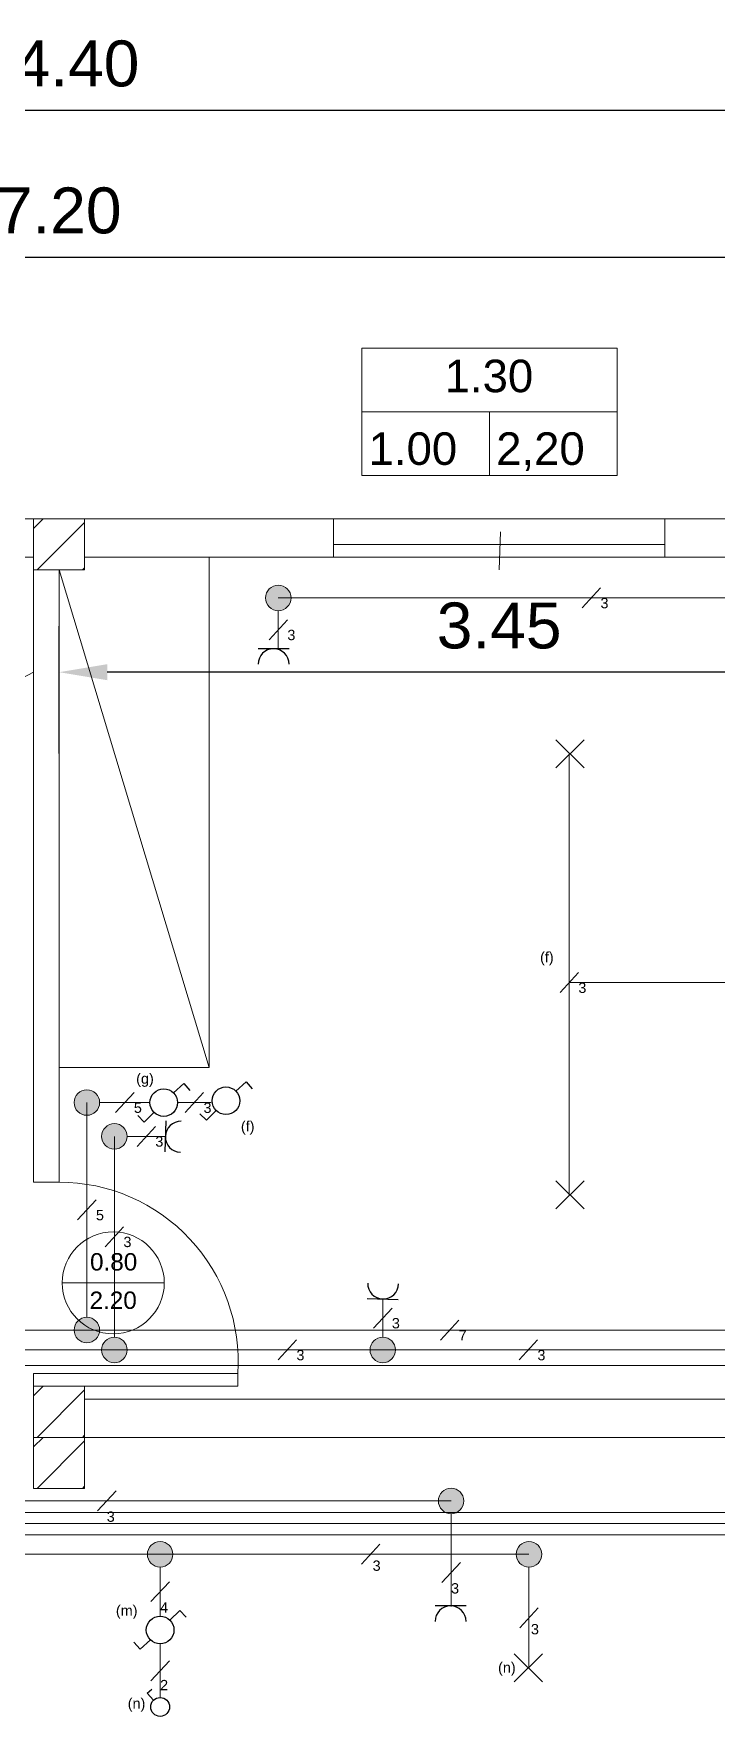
# Model space of a CAD drawing. Header units: metres. Extents: x 66.5 to 84, y 29.6 to 43.2.
# Drawn here: x 75.41 to 78.09, y 36.58 to 43.18 of the extents above; entities that cross this region are included whole.
import ezdxf

# ---------------------------------------------------------------- set-up
doc = ezdxf.new("R2010")
doc.units = ezdxf.units.M
doc.header["$MEASUREMENT"] = 0
for name, color, linetype in [('diastaseis apo para8ira mpalkonoportes', 7, 'Continuous'), ('diastaseis apo portes', 7, 'Continuous'), ('diastaseis toixown', 7, 'Continuous'), ('kolones', 1, 'Continuous'), ('monogrammiko', 7, 'Continuous')]:
    doc.layers.add(name, color=color, linetype=linetype)
for name, color, linetype, plot in [('saloni', 7, 'Continuous', False), ('saloni ka8imerino', 7, 'Continuous', False), ('xol', 7, 'Continuous', False), ('ypnodomatio', 7, 'Continuous', False)]:
    doc.layers.add(name, color=color, linetype=linetype, plot=plot)
doc.styles.get("Standard").update_dxf_attribs({"font": 'arial.ttf'})
doc.dimstyles.get("Standard").update_dxf_attribs({"dimtxt": 0.18, "dimasz": 0.1885, "dimexe": 0.18, "dimexo": 0.0625, "dimgap": 0.09, "dimtad": 1, "dimtih": 1, "dimtoh": 1, "dimzin": 0, "dimdsep": 46, "dimtxsty": 'Standard', "dimcen": 0.09, "dimadec": 0, "dimazin": 0, "dimtfac": 1, "dimtofl": 0, "dimtmove": 0, "dimatfit": 3, "dimfxl": 1, "dimtolj": 1, "dimtzin": 0, "dimarcsym": 0})

# ---------------------------------------------------------------- blocks, each defined once
blk = doc.blocks.new('*D1')
at = {"layer": 'Defpoints', "color": 0, "lineweight": 18, "transparency": 16777216}
for p in [(82.7103, 42.8811), (68.3103, 41.2786), (82.7103, 41.2786)]:
    blk.add_point(p, dxfattribs=at)
at = {"layer": 'diastaseis toixown', "color": 0, "lineweight": -2, "transparency": 16777216}
for p, q in [((68.3103, 41.3411), (68.3103, 43.0611)), ((82.7103, 41.3411), (82.7103, 43.0611)), ((68.4988, 42.8811), (82.5218, 42.8811))]:
    blk.add_line(p, q, dxfattribs=at)
at = {"layer": 'diastaseis toixown', "color": 0, "lineweight": 18, "transparency": 16777216}
for points in [[(68.4988, 42.9125), (68.4988, 42.8496), (68.3103, 42.8811)], [(82.5218, 42.9125), (82.5218, 42.8496), (82.7103, 42.8811)]]:
    blk.add_solid(points, dxfattribs=at)
at = {"layer": 'diastaseis toixown', "color": 0, "lineweight": 18, "transparency": 16777216, "insert": (75.5103, 43.063), "char_height": 0.18, "attachment_point": 5}
blk.add_mtext('\\A1;14.40', dxfattribs=at)
blk = doc.blocks.new('*D3')
at = {"layer": 'Defpoints', "color": 0, "lineweight": 18, "transparency": 16777216}
for p in [(79.1103, 42.305), (71.9103, 41.2786), (79.1103, 41.2786)]:
    blk.add_point(p, dxfattribs=at)
at = {"layer": 'diastaseis toixown', "color": 0, "lineweight": -2, "transparency": 16777216}
for p, q in [((71.9103, 41.3411), (71.9103, 42.485)), ((79.1103, 41.3411), (79.1103, 42.485)), ((72.0988, 42.305), (78.9218, 42.305))]:
    blk.add_line(p, q, dxfattribs=at)
at = {"layer": 'diastaseis toixown', "color": 0, "lineweight": 18, "transparency": 16777216}
for points in [[(72.0988, 42.3364), (72.0988, 42.2736), (71.9103, 42.305)], [(78.9218, 42.3364), (78.9218, 42.2736), (79.1103, 42.305)]]:
    blk.add_solid(points, dxfattribs=at)
at = {"layer": 'diastaseis toixown', "color": 0, "lineweight": 18, "transparency": 16777216, "insert": (75.5103, 42.4869), "char_height": 0.18, "attachment_point": 5}
blk.add_mtext('\\A1;7.20', dxfattribs=at)
blk = doc.blocks.new('*D6')
at = {"layer": 'Defpoints', "color": 0, "lineweight": 18, "transparency": 16777216}
for p in [(75.5103, 40.6779), (75.5103, 40.2964), (78.9603, 40.2964)]:
    blk.add_point(p, dxfattribs=at)
at = {"layer": 'diastaseis toixown', "color": 0, "lineweight": -2, "transparency": 16777216}
for p, q in [((75.5103, 40.3589), (75.5103, 40.8579)), ((78.9603, 40.3589), (78.9603, 40.8579)), ((78.7718, 40.6779), (75.6988, 40.6779))]:
    blk.add_line(p, q, dxfattribs=at)
at = {"layer": 'diastaseis toixown', "color": 0, "lineweight": 18, "transparency": 16777216}
for points in [[(75.6988, 40.7093), (75.6988, 40.6465), (75.5103, 40.6779)], [(78.7718, 40.7093), (78.7718, 40.6465), (78.9603, 40.6779)]]:
    blk.add_solid(points, dxfattribs=at)
at = {"layer": 'diastaseis toixown', "color": 0, "lineweight": 18, "transparency": 16777216, "insert": (77.2353, 40.8599), "char_height": 0.18, "attachment_point": 5}
blk.add_mtext('\\A1;3.45', dxfattribs=at)
blk = doc.blocks.new('reumatodotis me shuko')
at = {"layer": 'monogrammiko', "color": 7, "true_color": 0xffffff}
blk.add_line((1.5, 0), (-1.5, 0), dxfattribs=at)
blk.add_arc((0, -1.5), 1.5, 360, 180, dxfattribs=at)
blk = doc.blocks.new('diakoptis ale-retour monogrammiko')
at = {"layer": 'monogrammiko', "color": 7, "true_color": 0xffffff}
for p, q in [((2.12, 2.12), (4.36, 4.12)), ((4.36, 4.12), (5.69, 2.62)), ((-4.25, -4.24), (-5.66, -2.82)), ((-2.12, -2.12), (-4.25, -4.24))]:
    blk.add_line(p, q, dxfattribs=at)
blk.add_circle((0, 0), 3, dxfattribs=at)
blk = doc.blocks.new('fwta monogrammiko')
at = {"layer": 'monogrammiko', "color": 7, "true_color": 0xffffff}
for p, q in [((-1.43, 1.57), (1.57, -1.43)), ((1.57, 1.57), (-1.43, -1.43))]:
    blk.add_line(p, q, dxfattribs=at)
blk = doc.blocks.new('aplos diakoptis monogramiko')
at = {"layer": 'monogrammiko', "color": 7, "true_color": 0xffffff}
for p, q in [((2.12, 2.12), (4.36, 4.12)), ((4.36, 4.12), (5.69, 2.62))]:
    blk.add_line(p, q, dxfattribs=at)
blk.add_circle((0, 0), 3, dxfattribs=at)

msp = doc.modelspace()

# ---------------------------------------------------------------- hatches: boundary and pattern name
at = {"layer": 'kolones', "lineweight": 18, "true_color": 0xffffff}
h = msp.add_hatch(dxfattribs=at)
h.set_pattern_fill('ANSI31')
h.set_pattern_definition([(45, (-7.6, 4.9), (-0.08838835, 0.08838835), [])])
h.paths.add_polyline_path([(75.4103, 41.2786), (75.4103, 41.0786), (75.6103, 41.0786), (75.6103, 41.2786)])
h = msp.add_hatch(dxfattribs=at)
h.set_pattern_fill('ANSI31')
h.set_pattern_definition([(45, (-7.6, 1.5), (-0.08838835, 0.08838835), [])])
h.paths.add_polyline_path([(75.4103, 37.8786), (75.4103, 37.6786), (75.6103, 37.6786), (75.6103, 37.8786)])
h = msp.add_hatch(dxfattribs=at)
h.set_pattern_fill('ANSI31')
h.set_pattern_definition([(45, (-7.6, 1.3), (-0.08838835, 0.08838835), [])])
h.paths.add_polyline_path([(75.4103, 37.6786), (75.4103, 37.4786), (75.6103, 37.4786), (75.6103, 37.6786)])
at = {"layer": 'xol', "lineweight": 18, "true_color": 0xffffff}
h = msp.add_hatch(color=7, dxfattribs=at)
h.dxf.hatch_style = 1
h.paths.add_polyline_path([(76.9969, 37.4292, 1), (77.0969, 37.4292, 1)])
h = msp.add_hatch(color=7, dxfattribs=at)
h.dxf.hatch_style = 1
h.paths.add_polyline_path([(75.8562, 37.22, 1), (75.9562, 37.22, 1)])
h = msp.add_hatch(color=7, dxfattribs=at)
h.dxf.hatch_style = 1
h.paths.add_polyline_path([(77.3023, 37.22, 1), (77.4023, 37.22, 1)])
at = {"layer": 'ypnodomatio', "lineweight": 18, "true_color": 0xffffff}
h = msp.add_hatch(color=7, dxfattribs=at)
h.dxf.hatch_style = 1
h.paths.add_polyline_path([(76.4195, 40.9691, 1), (76.3195, 40.9691, 1)])
h = msp.add_hatch(color=7, dxfattribs=at)
h.dxf.hatch_style = 1
h.paths.add_polyline_path([(75.6689, 38.9909, 1), (75.5689, 38.9909, 1)])
h = msp.add_hatch(color=7, dxfattribs=at)
h.dxf.hatch_style = 1
h.paths.add_polyline_path([(75.7768, 38.8584, 1), (75.6768, 38.8584, 1)])
h = msp.add_hatch(color=7, dxfattribs=at)
h.dxf.hatch_style = 1
h.paths.add_polyline_path([(75.6689, 38.0991, 1), (75.5689, 38.0991, 1)])
h = msp.add_hatch(color=7, dxfattribs=at)
h.dxf.hatch_style = 1
h.paths.add_polyline_path([(75.7768, 38.0212, 1), (75.6768, 38.0212, 1)])
h = msp.add_hatch(color=7, dxfattribs=at)
h.dxf.hatch_style = 1
h.paths.add_polyline_path([(76.829, 38.0212, 1), (76.729, 38.0212, 1)])

# ---------------------------------------------------------------- linework, layer by layer
at = {"lineweight": 18}
for p, q in [((73.6103, 41.2786), (75.4103, 41.2786)), ((75.6103, 41.2786), (75.4603, 41.2786)), ((75.6103, 41.1286), (75.6103, 41.2786)), ((75.6103, 41.2786), (76.5853, 41.2786)), ((76.5853, 41.1286), (76.5853, 41.2786)), ((76.5853, 41.2786), (77.8853, 41.2786)), ((77.2353, 41.0786), (77.2411, 41.2285)), ((78.8603, 41.2786), (77.8853, 41.2786)), ((77.8853, 41.2786), (77.8853, 41.1286)), ((76.5853, 41.1286), (76.5853, 41.1786)), ((76.5853, 41.1786), (77.8853, 41.1786)), ((73.7103, 41.1286), (75.4103, 41.1286)), ((76.5853, 41.1286), (75.6103, 41.1286)), ((76.0978, 41.1286), (76.0978, 39.1286)), ((77.8853, 41.1286), (76.5853, 41.1286)), ((77.8853, 41.1286), (78.8603, 41.1286)), ((75.4103, 41.0786), (75.4103, 38.6786)), ((75.5103, 38.6786), (75.5103, 41.0786)), ((76.0978, 39.1286), (75.5103, 41.0786)), ((75.4103, 40.6786), (74.5603, 40.2286)), ((76.0978, 39.1286), (75.5103, 39.1286)), ((75.4103, 38.6786), (75.5103, 38.6786)), ((76.2103, 37.9286), (75.4103, 37.9286)), ((75.4103, 37.9286), (75.4103, 37.8786)), ((76.2103, 37.8786), (76.2103, 37.9286)), ((75.4103, 37.8786), (76.2103, 37.8786)), ((75.6103, 37.8786), (75.4603, 37.8786)), ((75.6103, 37.8286), (78.8603, 37.8286)), ((75.6103, 37.6786), (75.4603, 37.6786)), ((78.8603, 37.6786), (75.6103, 37.6786))]:
    msp.add_line(p, q, dxfattribs=at)
msp.add_arc((75.5103, 37.977), 0.7017, 356.05013, 90, dxfattribs=at)
at = {"layer": 'Defpoints', "lineweight": 18}
for p, q in [((77.5606, 40.9299), (77.6332, 41.0082)), ((76.3332, 40.8049), (76.4058, 40.8832)), ((77.4739, 39.4221), (77.5465, 39.5003)), ((75.7313, 38.9518), (75.804, 39.0301)), ((76.0042, 38.9518), (76.0768, 39.0301)), ((75.8155, 38.8193), (75.8881, 38.8975)), ((75.5826, 38.5309), (75.6553, 38.6092)), ((75.6905, 38.4257), (75.7631, 38.5039)), ((76.7426, 38.1071), (76.8153, 38.1853)), ((77.0049, 38.06), (77.0776, 38.1383)), ((76.3686, 37.9821), (76.4413, 38.0603)), ((77.3134, 37.9821), (77.3861, 38.0603)), ((75.6607, 37.3901), (75.7334, 37.4684)), ((76.6952, 37.1809), (76.7679, 37.2592)), ((77.0106, 37.1091), (77.0832, 37.1874)), ((77.3523, 37.17), (77.3523, 36.7722)), ((75.8698, 37.0346), (75.9425, 37.1128)), ((77.3159, 36.932), (77.3886, 37.0102)), ((75.8698, 36.7247), (75.9425, 36.803))]:
    msp.add_line(p, q, dxfattribs=at)
at = {"layer": 'diastaseis apo para8ira mpalkonoportes', "lineweight": 18}
for p, q in [((76.6974, 41.9485), (77.6974, 41.9485)), ((76.6974, 41.4485), (76.6974, 41.9485)), ((77.6974, 41.9485), (77.6974, 41.4485)), ((76.6974, 41.6985), (77.6974, 41.6985)), ((77.1974, 41.6985), (77.1974, 41.4485)), ((77.6974, 41.4485), (76.6974, 41.4485))]:
    msp.add_line(p, q, dxfattribs=at)
at = {"layer": 'diastaseis apo portes', "lineweight": 18}
msp.add_line((75.5224, 38.2841), (75.9224, 38.2841), dxfattribs=at)
msp.add_circle((75.7224, 38.2841), 0.2, dxfattribs=at)
at = {"layer": 'kolones', "lineweight": 18}
for p, q in [((75.4103, 41.0786), (75.4103, 41.2786)), ((75.4103, 41.2786), (75.6103, 41.2786)), ((75.6103, 41.2786), (75.6103, 41.0786)), ((75.6103, 41.0786), (75.4103, 41.0786)), ((75.4103, 37.6786), (75.4103, 37.8786)), ((75.4103, 37.8786), (75.6103, 37.8786)), ((75.6103, 37.8786), (75.6103, 37.6786)), ((75.6103, 37.6786), (75.4103, 37.6786)), ((75.4103, 37.4786), (75.4103, 37.6786)), ((75.4103, 37.6786), (75.6103, 37.6786)), ((75.6103, 37.6786), (75.6103, 37.4786)), ((75.6103, 37.4786), (75.4103, 37.4786))]:
    msp.add_line(p, q, dxfattribs=at)
at = {"layer": 'saloni', "lineweight": 18}
for p, q in [((74.146, 37.3841), (79.1858, 37.3841)), ((74.1825, 37.3408), (79.2581, 37.3408)), ((74.2187, 37.2961), (79.2869, 37.2961))]:
    msp.add_line(p, q, dxfattribs=at)
at = {"layer": 'saloni ka8imerino', "lineweight": 18}
for p, q in [((75.9062, 37.17), (75.9062, 36.9774)), ((75.9062, 36.869), (75.9062, 36.6587))]:
    msp.add_line(p, q, dxfattribs=at)
at = {"layer": 'xol', "lineweight": 18}
for p, q in [((74.3472, 37.4292), (77.0469, 37.4292)), ((77.0469, 37.3792), (77.0469, 37.1483)), ((74.4601, 37.22), (77.3523, 37.22)), ((77.0469, 37.1483), (77.0469, 37.0161))]:
    msp.add_line(p, q, dxfattribs=at)
for centre in [(77.0469, 37.4292), (75.9062, 37.22), (77.3523, 37.22)]:
    msp.add_circle(centre, 0.05, dxfattribs=at)
at = {"layer": 'ypnodomatio', "lineweight": 18}
for p, q in [((78.8243, 40.9691), (76.3695, 40.9691)), ((76.3695, 40.9191), (76.3695, 40.7691)), ((77.5102, 39.4612), (77.5102, 40.3552)), ((78.7112, 39.4612), (77.5102, 39.4612)), ((77.5102, 39.4612), (77.5102, 38.6268)), ((75.6189, 38.1491), (75.6189, 38.9909)), ((75.6689, 38.9909), (75.8663, 38.9909)), ((75.9746, 38.9909), (76.1063, 38.9909)), ((75.7268, 38.0712), (75.7268, 38.8584)), ((75.7768, 38.8584), (75.9268, 38.8584)), ((76.779, 38.0712), (76.779, 38.2212)), ((74.0755, 38.0991), (78.7612, 38.0991)), ((73.9856, 38.0212), (78.8243, 38.0212)), ((74.0308, 37.9606), (78.9114, 37.9606))]:
    msp.add_line(p, q, dxfattribs=at)
for centre in [(76.3695, 40.9691), (75.6189, 38.9909), (75.7268, 38.8584), (75.6189, 38.0991), (75.7268, 38.0212), (76.779, 38.0212)]:
    msp.add_circle(centre, 0.05, dxfattribs=at)

# ---------------------------------------------------------------- block references
at = {"layer": 'monogrammiko'}
for name, p, xscale, yscale, zscale in [('reumatodotis me shuko', (76.351, 40.7699), 0.04043441952029312, 0.04043441952029312, 0.04043441952029312), ('fwta monogrammiko', (77.5102, 40.3552), 0.03684254685733279, 0.03684254685733279, 0.03684254685733279), ('diakoptis ale-retour monogrammiko', (75.9205, 38.9909), 0.01805334813189698, 0.01805334813189698, 0.01805334813189698), ('diakoptis ale-retour monogrammiko', (76.1642, 38.9979), 0.01805334813189698, 0.01805334813189698, 0.01805334813189698), ('fwta monogrammiko', (77.5102, 38.6268), 0.03684254685733279, 0.03684254685733279, 0.03684254685733279), ('reumatodotis me shuko', (77.0449, 37.0176), 0.04043441952029312, 0.04043441952029312, 0.04043441952029312)]:
    msp.add_blockref(name, p, dxfattribs=dict(at, xscale=xscale, yscale=yscale, zscale=zscale))
for name, p, xscale, yscale, zscale, rotation in [('reumatodotis me shuko', (75.9268, 38.8584), 0.04043441952029312, 0.04043441952029312, 0.04043441952029312, 88.45283642845884), ('reumatodotis me shuko', (76.779, 38.2212), 0.04043441952029312, 0.04043441952029312, 0.04043441952029312, 178.4528364284589), ('diakoptis ale-retour monogrammiko', (75.9062, 36.9232), 0.01805334813189698, 0.01805334813189698, 0.01805334813189698, 180), ('fwta monogrammiko', (77.3523, 36.7722), 0.03684254685733279, 0.03684254685733279, 0.03684254685733279, 90), ('aplos diakoptis monogramiko', (75.9062, 36.6218), 0.01230750332296991, 0.01230750332296991, 0.01230750332296991, 90)]:
    msp.add_blockref(name, p, dxfattribs=dict(at, xscale=xscale, yscale=yscale, zscale=zscale, rotation=rotation))

# ---------------------------------------------------------------- texts
at = {"layer": 'Defpoints', "lineweight": 18, "char_height": 0.0405, "attachment_point": 1}
for s, heights, insert in [('3', [0], (77.6325, 40.9691)), ('3', [0], (76.4051, 40.8441)), ('(f)', [0.0531], (77.3957, 39.5812)), ('3', [0], (77.5458, 39.4612)), ('(g)', [0.0531], (75.8122, 39.1051)), ('5', [0], (75.8032, 38.9909)), ('3', [0], (76.0761, 38.9909)), ('(f)', [0.0531], (76.2228, 38.9182)), ('3', [0], (75.8874, 38.8584)), ('5', [0], (75.6545, 38.57)), ('3', [0], (75.7624, 38.4648)), ('3', [0], (76.8146, 38.1462)), ('7', [0], (77.0768, 38.0991)), ('3', [0], (76.4405, 38.0212)), ('3', [0], (77.3853, 38.0212)), ('3', [0], (75.697, 37.3879)), ('3', [0], (76.7392, 37.1958)), ('3', [0], (77.0469, 37.1069)), ('(m)', [0.0531], (75.7327, 37.02)), ('4', [0], (75.9062, 37.0323)), ('3', [0], (77.3599, 36.9469)), ('(n)', [0.0531], (77.231, 36.7966)), ('2', [0], (75.9059, 36.7277)), ('(n)', [0.0531], (75.7791, 36.6559))]:
    msp.add_mtext_dynamic_manual_height_columns(s, width=0.087215, gutter_width=1, heights=heights, dxfattribs=dict(at, insert=insert))
at = {"layer": 'diastaseis apo para8ira mpalkonoportes', "lineweight": 18, "char_height": 0.12764, "attachment_point": 1}
for s, insert in [('1.30', (77.0219, 41.9031)), ('1.00', (76.7238, 41.6182)), ('2,20', (77.2238, 41.6182))]:
    msp.add_mtext_dynamic_manual_height_columns(s, width=0.5, gutter_width=1, heights=[0], dxfattribs=dict(at, insert=insert))
at = {"layer": 'diastaseis apo portes', "lineweight": 18, "char_height": 0.06811, "attachment_point": 1}
for s, insert in [('0.80', (75.6314, 38.4007)), ('2.20', (75.6295, 38.2501))]:
    msp.add_mtext_dynamic_manual_height_columns(s, width=0.190209, gutter_width=1, heights=[0], dxfattribs=dict(at, insert=insert))

# ---------------------------------------------------------------- dimensions: what is measured, and where the dimension line sits
at = {"layer": 'diastaseis toixown', "lineweight": 18}
for base, p1, p2, picture, middle in [((82.7103, 42.8811), (68.3103, 41.2786), (82.7103, 41.2786), '*D1', (75.5103, 43.063)), ((79.1103, 42.305), (71.9103, 41.2786), (79.1103, 41.2786), '*D3', (75.5103, 42.4869)), ((75.5103, 40.6779), (78.9603, 40.2964), (75.5103, 40.2964), '*D6', (77.2353, 40.8599))]:
    dim = msp.add_linear_dim(base=base, p1=p1, p2=p2, dimstyle='Standard', dxfattribs=at)
    dim.commit()
    dim.dimension.update_dxf_attribs({"geometry": picture, "text_midpoint": middle})

doc.saveas('drawing.dxf')
